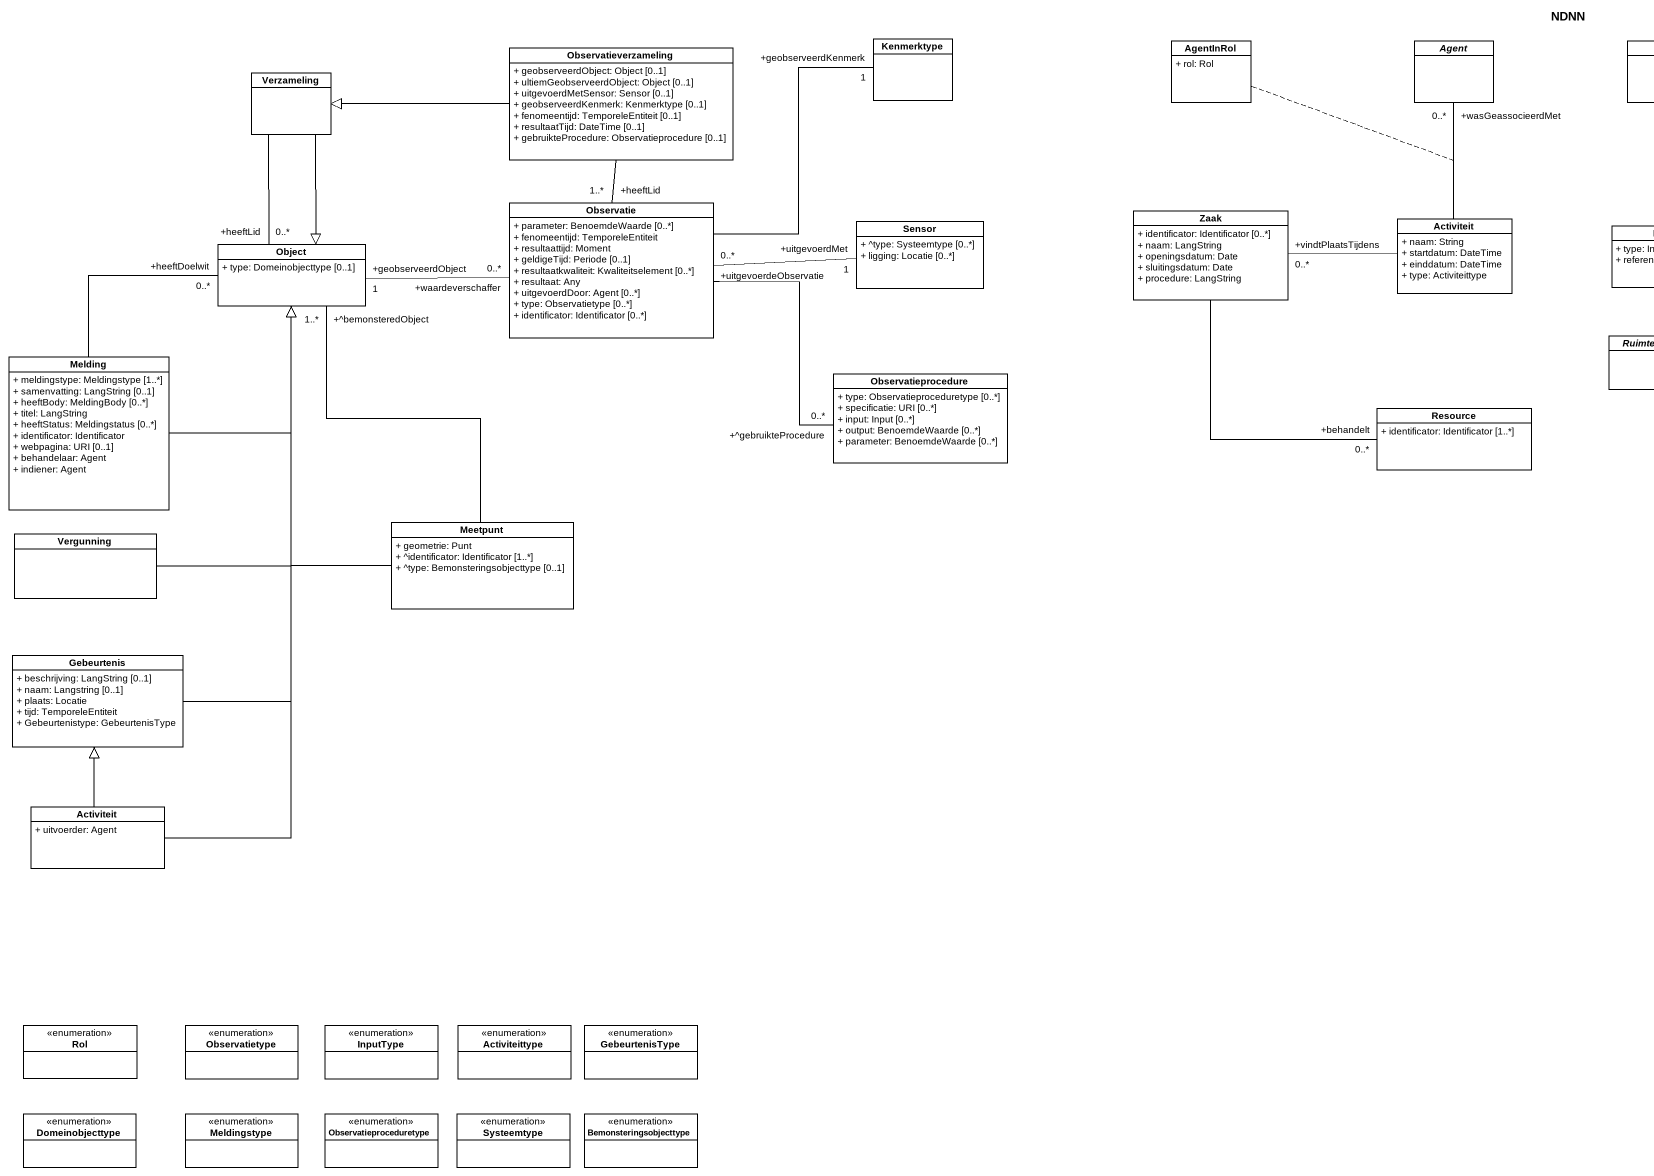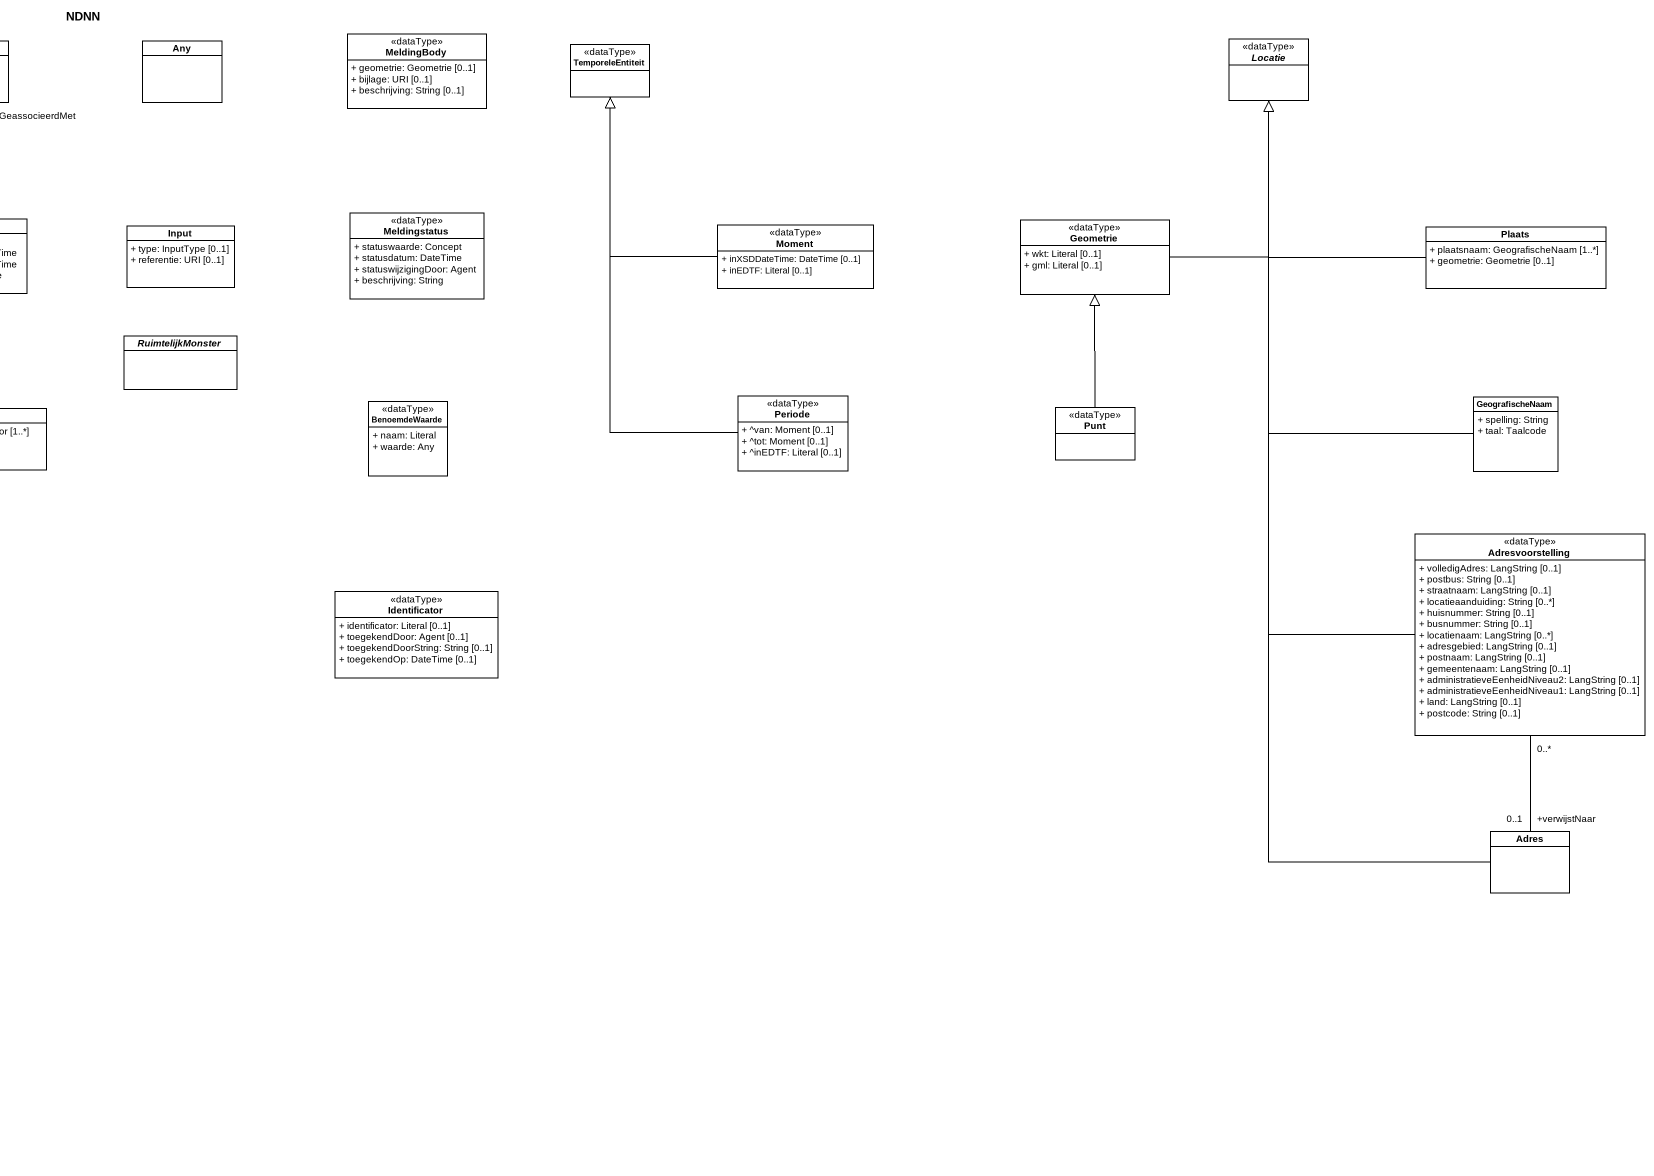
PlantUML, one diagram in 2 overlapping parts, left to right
@startuml
title NDNN
hide circle
hide empty members
skinparam classAttributeIconSize 0
class Observatieverzameling {
  + geobserveerdObject: Object [0..1]
  + ultiemGeobserveerdObject: Object [0..1]
  + uitgevoerdMetSensor: Sensor [0..1]
  + geobserveerdKenmerk: Kenmerktype [0..1]
  + fenomeentijd: TemporeleEntiteit [0..1]
  + resultaatTijd: DateTime [0..1]
  + gebruikteProcedure: Observatieprocedure [0..1]
}
class Kenmerktype
class AgentInRol {
  + rol: Rol
}
abstract class "Agent" as Agent_
class Any
class MeldingBody <<dataType>> {
  + geometrie: Geometrie [0..1]
  + bijlage: URI [0..1]
  + beschrijving: String [0..1]
}
class TemporeleEntiteit <<dataType>>
abstract class Locatie <<dataType>>
class Verzameling
class Observatie {
  + parameter: BenoemdeWaarde [0..*]
  + fenomeentijd: TemporeleEntiteit
  + resultaattijd: Moment
  + geldigeTijd: Periode [0..1]
  + resultaatkwaliteit: Kwaliteitselement [0..*]
  + resultaat: Any
  + uitgevoerdDoor: Agent [0..*]
  + type: Observatietype [0..*]
  + identificator: Identificator [0..*]
}
class Zaak {
  + identificator: Identificator [0..*]
  + naam: LangString
  + openingsdatum: Date
  + sluitingsdatum: Date
  + procedure: LangString
}
class Meldingstatus <<dataType>> {
  + statuswaarde: Concept
  + statusdatum: DateTime
  + statuswijzigingDoor: Agent
  + beschrijving: String
}
class "Object" as Object_ {
  + type: Domeinobjecttype [0..1]
}
class Sensor {
  + ^type: Systeemtype [0..*]
  + ligging: Locatie [0..*]
}
class Activiteit {
  + naam: String
  + startdatum: DateTime
  + einddatum: DateTime
  + type: Activiteittype
}
class Input {
  + type: InputType [0..1]
  + referentie: URI [0..1]
}
class Moment <<dataType>> {
  + inXSDDateTime: DateTime [0..1]
  + inEDTF: Literal [0..1]
}
class Geometrie <<dataType>> {
  + wkt: Literal [0..1]
  + gml: Literal [0..1]
}
class Plaats {
  + plaatsnaam: GeografischeNaam [1..*]
  + geometrie: Geometrie [0..1]
}
class Melding {
  + meldingstype: Meldingstype [1..*]
  + samenvatting: LangString [0..1]
  + heeftBody: MeldingBody [0..*]
  + titel: LangString
  + heeftStatus: Meldingstatus [0..*]
  + identificator: Identificator
  + webpagina: URI [0..1]
  + behandelaar: Agent
  + indiener: Agent
}
abstract class RuimtelijkMonster
class Observatieprocedure {
  + type: Observatieproceduretype [0..*]
  + specificatie: URI [0..*]
  + input: Input [0..*]
  + output: BenoemdeWaarde [0..*]
  + parameter: BenoemdeWaarde [0..*]
}
class Resource {
  + identificator: Identificator [1..*]
}
class BenoemdeWaarde <<dataType>> {
  + naam: Literal
  + waarde: Any
}
class Periode <<dataType>> {
  + ^van: Moment [0..1]
  + ^tot: Moment [0..1]
  + ^inEDTF: Literal [0..1]
}
class Punt <<dataType>>
class GeografischeNaam {
  + spelling: String
  + taal: Taalcode
}
class Meetpunt {
  + geometrie: Punt
  + ^identificator: Identificator [1..*]
  + ^type: Bemonsteringsobjecttype [0..1]
}
class Vergunning
class Adresvoorstelling <<dataType>> {
  + volledigAdres: LangString [0..1]
  + postbus: String [0..1]
  + straatnaam: LangString [0..1]
  + locatieaanduiding: String [0..*]
  + huisnummer: String [0..1]
  + busnummer: String [0..1]
  + locatienaam: LangString [0..*]
  + adresgebied: LangString [0..1]
  + postnaam: LangString [0..1]
  + gemeentenaam: LangString [0..1]
  + administratieveEenheidNiveau2: LangString [0..1]
  + administratieveEenheidNiveau1: LangString [0..1]
  + land: LangString [0..1]
  + postcode: String [0..1]
}
class Identificator <<dataType>> {
  + identificator: Literal [0..1]
  + toegekendDoor: Agent [0..1]
  + toegekendDoorString: String [0..1]
  + toegekendOp: DateTime [0..1]
}
class Gebeurtenis {
  + beschrijving: LangString [0..1]
  + naam: Langstring [0..1]
  + plaats: Locatie
  + tijd: TemporeleEntiteit
  + Gebeurtenistype: GebeurtenisType
}
class "Activiteit" as Activiteit_2 {
  + uitvoerder: Agent
}
class Adres
enum Rol
enum Observatietype
enum InputType
enum Activiteittype
enum GebeurtenisType
enum Domeinobjecttype
enum Meldingstype
enum Observatieproceduretype
enum Systeemtype
enum Bemonsteringsobjecttype
Observatieverzameling -left-|> Verzameling
Observatieverzameling -- "+heeftLid\n1..*" Observatie
Verzameling --|> Object_
Verzameling -- "+heeftLid\n0..*" Object_
Observatie -up- "+geobserveerdKenmerk\n1" Kenmerktype
Observatie "+uitgevoerdeObservatie\n0..*" -right- "+uitgevoerdMet\n1" Sensor
Zaak -- "+behandelt\n0..*" Resource
Object_ "+geobserveerdObject\n1" -right- "+waardeverschaffer\n0..*" Observatie
Activiteit -up- "+wasGeassocieerdMet\n0..*" Agent_
(Activiteit, Agent_) .. AgentInRol
Activiteit -left- "+vindtPlaatsTijdens\n0..*" Zaak
Moment -up-|> TemporeleEntiteit
Geometrie -up-|> Locatie
Plaats -up-|> Locatie
Melding -up- "+heeftDoelwit\n0..*" Object_
Melding -up-|> Object_
Observatieprocedure "+^gebruikteProcedure\n0..*" -left- Observatie
Periode -up-|> TemporeleEntiteit
Punt -up-|> Geometrie
GeografischeNaam -up-|> Locatie
Meetpunt -up- "+^bemonsteredObject\n1..*" Object_
Meetpunt -up-|> Object_
Vergunning -up-|> Object_
Adresvoorstelling -up-|> Locatie
Adresvoorstelling "0..*" -- "+verwijstNaar\n0..1" Adres
Gebeurtenis -up-|> Object_
Activiteit_2 -up-|> Object_
Activiteit_2 -up-|> Gebeurtenis
Adres -up-|> Locatie
@enduml
